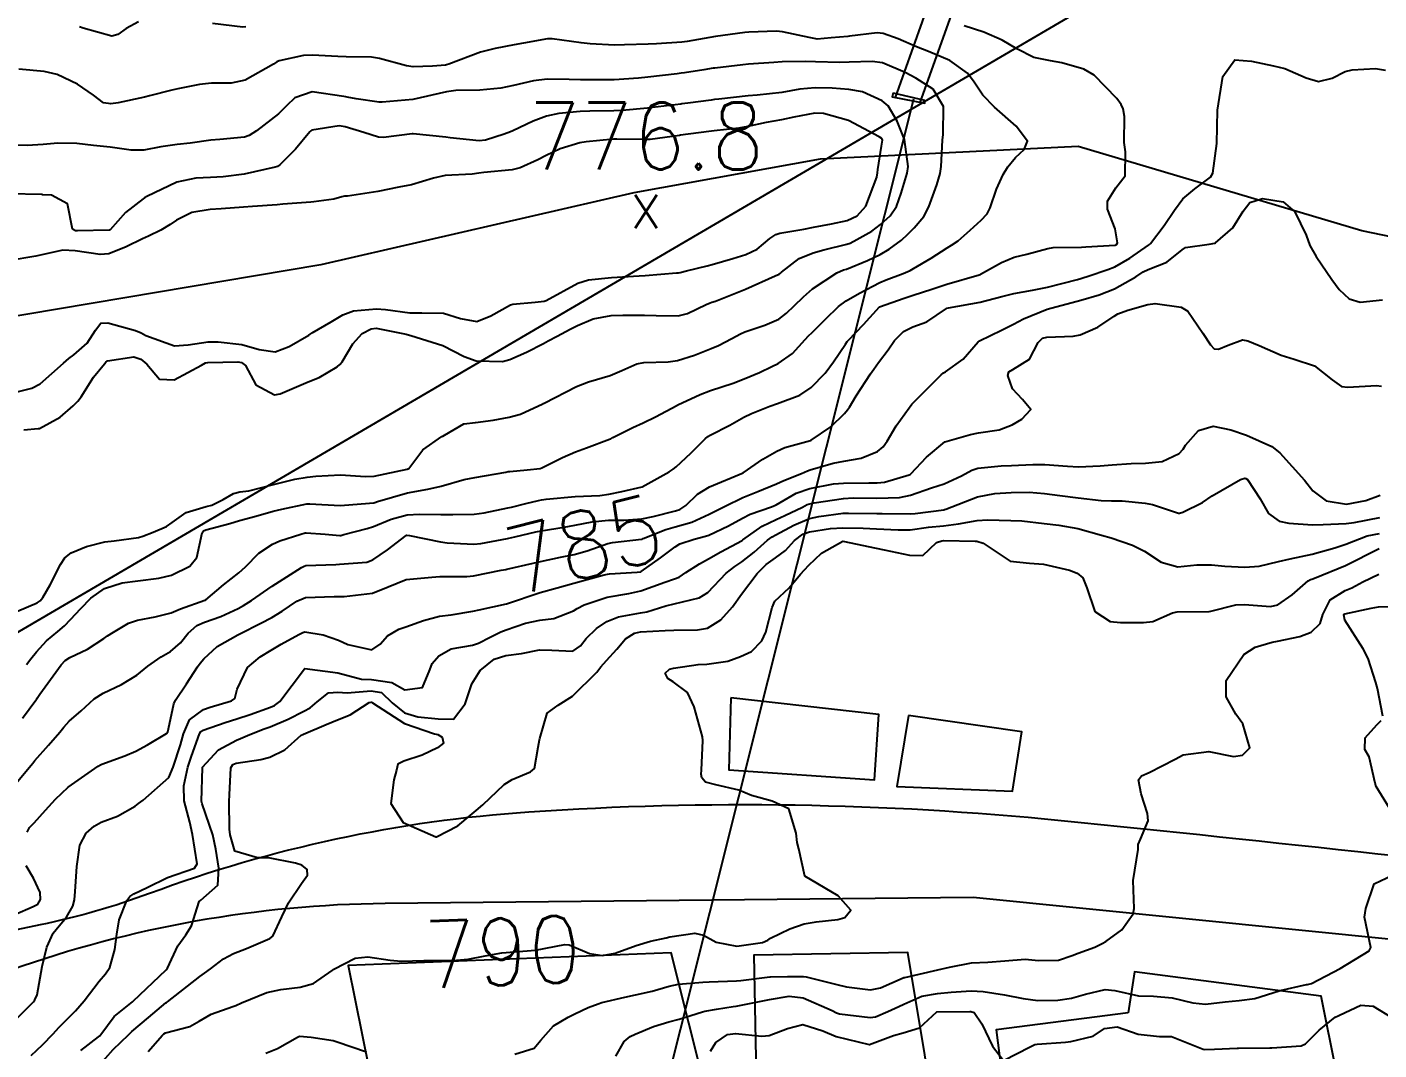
# Model space of a CAD drawing. Header units: metres. Extents: x 318500 to 325275, y 7408834 to 7428799.
# Drawn here: x 321130 to 321210.7, y 7424649.7 to 7424710.7 of the extents above; entities that cross this region are included whole.
import ezdxf
from ezdxf.enums import TextEntityAlignment as Align

# ---------------------------------------------------------------- set-up
doc = ezdxf.new("R2010")
doc.units = ezdxf.units.M
doc.header["$MEASUREMENT"] = 0
doc.linetypes.add('CONTINUO', pattern=[0])
doc.linetypes.add('TRACEJADO', pattern=[8.7, 8, -0.7])
doc.layers.add('_TEXTO_CONGELA', color=45, linetype='Continuous', plot=False)
for name, color, linetype in [('BUEIRO', 151, 'Continuous'), ('Cotas', 45, 'Continuous'), ('Curvas de Nivel 1m', 11, 'Continuous'), ('Curvas de Nivel 5m', 15, 'Continuous'), ('Edificações', 30, 'Continuous'), ('GALERIA', 45, 'Continuous'), ('Hidrografia', 140, 'Continuous'), ('Pontos Cotados', 45, 'Continuous'), ('TEXTO', 45, 'Continuous'), ('Vias Primárias', 230, 'Continuous')]:
    doc.layers.add(name, color=color, linetype=linetype)
doc.styles.add('Style-STANDARD', font='STANDARD.shx')

# ---------------------------------------------------------------- blocks, each defined once
blk = doc.blocks.new('ELVTXT_119')
at = {"layer": 'Pontos Cotados', "linetype": 'Continuous', "style": 'Style-STANDARD'}
for s, height, p in [('776.8', 4, (0, 4)), ('x', 3, (0, 0))]:
    blk.add_text(s, height=height, dxfattribs=at).set_placement(p, align=Align.MIDDLE_CENTER)

msp = doc.modelspace()

# ---------------------------------------------------------------- linework, layer by layer
at = {"layer": '_TEXTO_CONGELA'}
msp.add_line((320546.987, 7424333.756), (321202.535, 7424717.328), dxfattribs=at)
at = {"layer": 'BUEIRO', "linetype": 'CONTINUO'}
for points in [[(321181.698, 7424706.741, 779.573), (321181.644, 7424706.495, 777.076), (321183.591, 7424706.116, 777.084), (321183.569, 7424706.313, 779.573)], [(321181.698, 7424706.741, 779.573), (321183.569, 7424706.313, 779.573)]]:
    msp.add_polyline3d(points, dxfattribs=at)
at = {"layer": 'Curvas de Nivel 1m', "flags": 128}
for points, elevation in [([(321136.687, 7424710.981), (321135.965, 7424710.571), (321135.46, 7424710.211), (321135.093, 7424710.124), (321133.392, 7424710.606), (321133.174, 7424710.683)], 783), ([(321130.008, 7424672.646), (321130.263, 7424672.976), (321130.601, 7424673.395), (321131.194, 7424674.049), (321131.883, 7424674.621), (321132.285, 7424674.956), (321132.631, 7424675.328), (321133.247, 7424675.995), (321133.853, 7424676.592), (321134.656, 7424677.174), (321135.708, 7424677.521), (321136.661, 7424677.635), (321137.913, 7424677.792), (321138.664, 7424677.979), (321139.757, 7424678.514), (321140.161, 7424679.025), (321140.49, 7424680.503), (321140.577, 7424680.626), (321140.703, 7424680.675), (321142.142, 7424681.053), (321142.711, 7424681.224), (321143.681, 7424681.5), (321144.72, 7424681.783), (321145.245, 7424681.919), (321146.727, 7424682.22), (321146.912, 7424682.233), (321148.726, 7424682.138), (321148.978, 7424682.145), (321150.729, 7424682.294), (321150.789, 7424682.309), (321150.947, 7424682.367), (321152.735, 7424682.879), (321153.957, 7424683.109), (321154.74, 7424683.287), (321156.115, 7424683.67), (321156.745, 7424683.793), (321158.603, 7424684.117), (321158.749, 7424684.149), (321158.842, 7424684.166), (321159.873, 7424684.249), (321160.659, 7424684.333), (321160.752, 7424684.366), (321161.984, 7424684.999), (321162.767, 7424685.335), (321163.413, 7424685.561), (321164.778, 7424686.075), (321164.856, 7424686.112), (321164.993, 7424686.187), (321166.171, 7424686.788), (321166.793, 7424687.058), (321167.537, 7424687.411), (321168.81, 7424688.097), (321168.828, 7424688.111), (321168.866, 7424688.129), (321170.191, 7424688.741), (321170.819, 7424688.98), (321172.159, 7424689.426), (321172.826, 7424689.675), (321173.723, 7424690.067), (321174.465, 7424690.426), (321174.838, 7424690.606), (321175.699, 7424691.19), (321176.463, 7424692.034), (321176.653, 7424692.242), (321176.866, 7424692.448), (321177.663, 7424693.233), (321178.449, 7424694.007), (321178.893, 7424694.339), (321179.698, 7424694.788), (321180.905, 7424695.428), (321181.279, 7424695.594), (321182.299, 7424695.956), (321182.72, 7424696.145), (321182.915, 7424696.254), (321183.976, 7424696.882), (321184.934, 7424697.502), (321185.194, 7424697.658), (321185.579, 7424697.91), (321186.294, 7424698.556), (321186.959, 7424699.148), (321187.319, 7424699.532), (321187.498, 7424699.885), (321187.874, 7424700.988), (321188.274, 7424701.877), (321188.545, 7424702.327), (321189.005, 7424702.875), (321189.522, 7424703.352), (321189.728, 7424703.859), (321189.033, 7424704.756), (321187.748, 7424705.883), (321187.057, 7424706.599), (321186.543, 7424707.376), (321186.13, 7424707.904), (321185.081, 7424708.673), (321183.816, 7424709.212), (321183.093, 7424709.479), (321182.012, 7424709.961), (321181.105, 7424710.289), (321180.756, 7424710.324), (321179.102, 7424710.111), (321179, 7424710.103), (321178.006, 7424710.016), (321177.177, 7424709.95), (321177.099, 7424709.954), (321176.7, 7424710.034), (321175.105, 7424710.377), (321174.743, 7424710.418), (321173.104, 7424710.356), (321172.854, 7424710.334), (321171.1, 7424710.11), (321169.423, 7424709.798), (321169.094, 7424709.761), (321167.588, 7424709.657), (321167.092, 7424709.635), (321165.672, 7424709.601), (321165.091, 7424709.592), (321163.636, 7424709.66), (321163.093, 7424709.719), (321161.363, 7424709.969), (321161.096, 7424709.968), (321159.649, 7424709.704), (321159.09, 7424709.597), (321157.973, 7424709.395), (321157.083, 7424709.165), (321155.202, 7424708.448), (321155.071, 7424708.404), (321154.998, 7424708.394), (321154.234, 7424708.333), (321153.069, 7424708.3), (321152.668, 7424708.354), (321151.076, 7424708.79), (321150.591, 7424708.864), (321149.077, 7424708.892), (321148.581, 7424708.904), (321147.079, 7424708.993), (321146.532, 7424708.974), (321145.073, 7424708.65), (321144.938, 7424708.586), (321144.745, 7424708.455), (321143.055, 7424707.501), (321142.222, 7424707.319), (321141.052, 7424707.311), (321140.323, 7424707.239), (321139.047, 7424706.986), (321138.682, 7424706.898), (321137.35, 7424706.555), (321137.039, 7424706.482), (321135.473, 7424706.138), (321135.035, 7424706.075), (321134.595, 7424706.146), (321134.008, 7424706.595), (321133.05, 7424707.267), (321131.849, 7424707.837), (321131.061, 7424708.017), (321129.557, 7424708.161)], 782), ([(321129.765, 7424669.435), (321130.568, 7424670.528), (321130.617, 7424670.591), (321130.65, 7424670.639), (321130.814, 7424670.878), (321132.085, 7424672.618), (321132.316, 7424672.893), (321132.597, 7424673.072), (321133.643, 7424673.555), (321134.614, 7424674.193), (321134.845, 7424674.35), (321135.203, 7424674.574), (321136.091, 7424675.102), (321136.631, 7424675.299), (321137.688, 7424675.491), (321138.638, 7424675.726), (321139.204, 7424675.959), (321140.65, 7424676.474), (321140.67, 7424676.48), (321140.699, 7424676.5), (321141.752, 7424677.396), (321142.666, 7424678.115), (321143.066, 7424678.474), (321143.863, 7424679.282), (321144.691, 7424679.827), (321145.12, 7424680.017), (321146.368, 7424680.425), (321146.63, 7424680.492), (321146.701, 7424680.496), (321147.818, 7424680.409), (321148.699, 7424680.338), (321148.758, 7424680.34), (321148.946, 7424680.396), (321150.326, 7424680.756), (321150.708, 7424680.876), (321151.762, 7424681.307), (321152.718, 7424681.573), (321153.443, 7424681.608), (321154.719, 7424681.588), (321155.443, 7424681.585), (321156.72, 7424681.618), (321157.304, 7424681.699), (321158.726, 7424681.988), (321158.949, 7424682.035), (321159.8, 7424682.249), (321160.541, 7424682.433), (321160.732, 7424682.473), (321161.013, 7424682.516), (321162.735, 7424682.67), (321164.205, 7424682.726), (321164.736, 7424682.807), (321165.524, 7424682.964), (321166.741, 7424683.233), (321168.335, 7424684.136), (321168.581, 7424684.304), (321168.755, 7424684.435), (321169.641, 7424685.247), (321170.483, 7424686.113), (321170.643, 7424686.251), (321170.783, 7424686.331), (321171.963, 7424686.922), (321172.8, 7424687.389), (321173.258, 7424687.618), (321174.353, 7424688.057), (321174.812, 7424688.216), (321176.138, 7424688.715), (321176.821, 7424689.163), (321177.64, 7424690.018), (321178.154, 7424690.697), (321178.856, 7424691.749), (321178.955, 7424691.902), (321179.038, 7424691.997), (321179.932, 7424692.927), (321180.89, 7424693.97), (321182.36, 7424694.49), (321182.897, 7424694.671), (321184.009, 7424695.041), (321184.904, 7424695.323), (321186.843, 7424695.891), (321186.892, 7424695.908), (321186.91, 7424695.919), (321188.168, 7424696.631), (321188.926, 7424696.941), (321189.672, 7424697.116), (321190.934, 7424697.459), (321191.259, 7424697.512), (321192.936, 7424697.535), (321193.196, 7424697.547), (321194.938, 7424697.656), (321195.034, 7424697.693), (321195.095, 7424697.788), (321194.953, 7424698.633), (321194.496, 7424699.795), (321194.491, 7424700.279), (321194.983, 7424701.082), (321195.551, 7424701.782), (321195.571, 7424703.223), (321195.476, 7424703.783), (321195.499, 7424705.327), (321195.433, 7424705.784), (321195.31, 7424706.044), (321195.056, 7424706.405), (321193.702, 7424707.804), (321193.075, 7424708.158), (321191.776, 7424708.526), (321191.082, 7424708.64), (321190.088, 7424708.858), (321189.092, 7424709.362), (321188.212, 7424709.879), (321187.107, 7424710.357), (321185.933, 7424710.729)], 783), ([(321143.102, 7424710.672), (321142.924, 7424710.659), (321141.104, 7424710.874)], 783), ([(321129.467, 7424675.822), (321130.645, 7424676.322), (321130.834, 7424676.451), (321130.979, 7424676.635), (321131.418, 7424677.389), (321132.037, 7424678.619), (321132.288, 7424679.004), (321132.68, 7424679.296), (321133.597, 7424679.686), (321134.691, 7424679.955), (321135.243, 7424680.023), (321136.695, 7424680.224), (321136.95, 7424680.302), (321137.558, 7424680.547), (321138.37, 7424680.87), (321138.709, 7424681.118), (321139.527, 7424681.709), (321140.723, 7424682.063), (321141.07, 7424682.152), (321141.74, 7424682.49), (321142.366, 7424682.851), (321142.735, 7424682.934), (321143.276, 7424683.013), (321144.739, 7424683.374), (321146.016, 7424683.704), (321146.744, 7424683.828), (321147.278, 7424683.881), (321148.746, 7424683.966), (321150.227, 7424683.86), (321150.745, 7424683.885), (321152.709, 7424684.3), (321152.75, 7424684.31), (321152.774, 7424684.316), (321152.815, 7424684.339), (321153.649, 7424685.449), (321154.779, 7424686.236), (321154.835, 7424686.263), (321154.937, 7424686.318), (321156.095, 7424686.996), (321156.792, 7424687.085), (321157.852, 7424687.216), (321158.797, 7424687.394), (321159.472, 7424687.582), (321160.809, 7424688.197), (321160.835, 7424688.214), (321160.888, 7424688.239), (321162.82, 7424689.226), (321163.53, 7424689.496), (321164.827, 7424689.884), (321165.53, 7424690.18), (321166.419, 7424690.584), (321166.837, 7424690.65), (321168.279, 7424690.698), (321168.84, 7424690.78), (321169.861, 7424691.103), (321170.851, 7424691.495), (321171.28, 7424691.677), (321172.083, 7424692.092), (321172.59, 7424692.358), (321172.866, 7424692.478), (321174.05, 7424692.885), (321174.878, 7424693.248), (321175.334, 7424693.595), (321175.809, 7424694.041), (321176.36, 7424694.571), (321176.9, 7424695.046), (321178.352, 7424696.008), (321178.74, 7424696.175), (321178.913, 7424696.232), (321180.172, 7424696.731), (321180.927, 7424697.103), (321181.472, 7424697.424), (321182.212, 7424697.957), (321182.59, 7424698.309), (321182.951, 7424698.697), (321183.533, 7424699.37), (321183.843, 7424699.937), (321184.312, 7424701.259), (321184.509, 7424701.927), (321184.576, 7424702.346), (321184.651, 7424703.926), (321184.687, 7424704.263), (321184.708, 7424705.925), (321184.086, 7424706.961), (321183.067, 7424707.619), (321182.429, 7424707.956), (321181.078, 7424708.532), (321180.454, 7424708.605), (321179.078, 7424708.564), (321178.534, 7424708.552), (321177.078, 7424708.587), (321176.498, 7424708.616), (321175.078, 7424708.586), (321174.582, 7424708.553), (321173.076, 7424708.45), (321172.741, 7424708.419), (321171.072, 7424708.222), (321170.977, 7424708.206), (321170.405, 7424708.117), (321169.259, 7424707.937), (321169.068, 7424707.909), (321168.813, 7424707.88), (321167.065, 7424707.68), (321166.513, 7424707.617), (321165.063, 7424707.509), (321163.755, 7424707.511), (321163.063, 7424707.52), (321162.378, 7424707.535), (321161.063, 7424707.564), (321160.258, 7424707.448), (321159.059, 7424707.18), (321158.306, 7424707.029), (321157.056, 7424706.892), (321155.626, 7424706.881), (321155.055, 7424706.798), (321153.05, 7424706.35), (321151.231, 7424706.185), (321151.047, 7424706.187), (321149.68, 7424706.391), (321149.136, 7424706.483), (321149.051, 7424706.494), (321148.936, 7424706.516), (321147.054, 7424706.797), (321146.022, 7424706.435), (321145.512, 7424705.974), (321145.036, 7424705.493), (321143.736, 7424704.469), (321143.3, 7424704.192), (321143.014, 7424704.098), (321141.541, 7424703.965), (321141.011, 7424703.909), (321139.779, 7424703.748), (321139.007, 7424703.667), (321138.02, 7424703.53), (321137.001, 7424703.324), (321136.248, 7424703.321), (321135.004, 7424703.491), (321133.999, 7424703.602), (321133.007, 7424703.725), (321131.889, 7424703.745), (321131.005, 7424703.651), (321130.046, 7424703.608), (321129.004, 7424703.62)], 781), ([(321129.483, 7424665.668), (321130.293, 7424666.642), (321130.388, 7424666.765), (321130.514, 7424666.92), (321131.317, 7424667.84), (321132.005, 7424668.618), (321132.244, 7424668.915), (321132.55, 7424669.269), (321133.269, 7424669.89), (321134.054, 7424670.588), (321134.574, 7424670.942), (321135.686, 7424671.462), (321136.584, 7424672.004), (321137.239, 7424672.55), (321138.037, 7424673.1), (321138.603, 7424673.424), (321139.188, 7424673.944), (321139.652, 7424674.515), (321140.161, 7424674.973), (321140.63, 7424675.176), (321141.612, 7424675.513), (321142.643, 7424675.987), (321142.959, 7424676.162), (321143.433, 7424676.468), (321144.659, 7424677.312), (321146.414, 7424678.424), (321146.575, 7424678.518), (321146.672, 7424678.547), (321148.46, 7424678.616), (321148.673, 7424678.623), (321150.303, 7424678.748), (321150.678, 7424678.879), (321151.552, 7424679.493), (321152.65, 7424680.341), (321152.681, 7424680.36), (321152.7, 7424680.362), (321152.858, 7424680.338), (321154.695, 7424679.961), (321155.102, 7424679.905), (321156.693, 7424679.828), (321157.115, 7424679.862), (321158.698, 7424680.152), (321158.787, 7424680.171), (321159.148, 7424680.256), (321160.394, 7424680.554), (321160.706, 7424680.616), (321162.091, 7424680.837), (321162.711, 7424680.961), (321163.745, 7424681.164), (321164.716, 7424681.25), (321165.633, 7424681.26), (321166.718, 7424681.334), (321167.393, 7424681.476), (321168.725, 7424681.805), (321168.971, 7424681.883), (321169.339, 7424682.124), (321170.041, 7424682.813), (321170.741, 7424683.24), (321172.75, 7424684.08), (321173.941, 7424684.884), (321174.77, 7424685.37), (321175.241, 7424685.578), (321176.78, 7424686.015), (321176.82, 7424686.029), (321177.98, 7424686.825), (321178.804, 7424687.62), (321178.98, 7424687.825), (321179.094, 7424687.996), (321179.498, 7424688.671), (321180.35, 7424689.977), (321180.544, 7424690.265), (321180.84, 7424690.665), (321181.404, 7424691.412), (321181.787, 7424691.961), (321182.32, 7424692.504), (321182.872, 7424692.779), (321183.722, 7424693.092), (321184.889, 7424693.883), (321184.914, 7424693.896), (321185.007, 7424693.918), (321186.894, 7424694.259), (321188.178, 7424694.597), (321188.899, 7424694.778), (321190.012, 7424694.964), (321190.903, 7424695.154), (321192.707, 7424695.612), (321192.909, 7424695.666), (321193.02, 7424695.698), (321193.341, 7424695.806), (321194.503, 7424696.207), (321194.919, 7424696.367), (321195.819, 7424696.885), (321196.938, 7424697.658), (321196.999, 7424697.699), (321197.062, 7424697.758), (321197.868, 7424698.835), (321198.48, 7424699.737), (321198.977, 7424700.412), (321199.695, 7424701.01), (321200.626, 7424701.714), (321200.764, 7424701.941), (321201.02, 7424703.71), (321201.05, 7424705.71), (321201.367, 7424707.706), (321202.079, 7424708.701), (321203.084, 7424708.621), (321204.399, 7424708.342), (321205.078, 7424708.189), (321206.349, 7424707.637), (321207.068, 7424707.408), (321207.883, 7424707.618), (321208.67, 7424708.012), (321209.078, 7424708.109), (321210.472, 7424708.194), (321211.078, 7424708.101)], 784), ([(321128.811, 7424688.758), (321130.327, 7424689.132), (321130.818, 7424689.391), (321132.216, 7424690.619), (321132.544, 7424690.905), (321132.838, 7424691.118), (321133.638, 7424691.808), (321134.136, 7424692.591), (321134.452, 7424693), (321134.867, 7424693.029), (321136.504, 7424692.564), (321136.858, 7424692.419), (321137.138, 7424692.273), (321138.847, 7424691.657), (321139.65, 7424691.716), (321140.851, 7424691.884), (321141.448, 7424691.897), (321142.849, 7424691.733), (321143.882, 7424691.426), (321144.843, 7424691.301), (321145.678, 7424691.608), (321146.858, 7424692.282), (321146.939, 7424692.339), (321147.053, 7424692.418), (321148.188, 7424693.089), (321148.877, 7424693.503), (321149.523, 7424693.748), (321150.882, 7424693.858), (321151.429, 7424693.814), (321152.879, 7424693.629), (321153.591, 7424693.622), (321154.879, 7424693.593), (321155.892, 7424693.287), (321156.872, 7424693.101), (321157.714, 7424693.445), (321158.887, 7424694.096), (321159.022, 7424694.134), (321160.349, 7424694.248), (321160.891, 7424694.309), (321161.001, 7424694.349), (321162.902, 7424695.388), (321163.528, 7424695.58), (321164.905, 7424695.723), (321166.563, 7424695.822), (321166.907, 7424695.846), (321168.775, 7424695.999), (321168.909, 7424696.012), (321169.004, 7424696.034), (321169.369, 7424696.125), (321170.613, 7424696.415), (321170.916, 7424696.499), (321172.143, 7424696.87), (321172.925, 7424697.09), (321173.588, 7424697.412), (321174.357, 7424698.059), (321174.702, 7424698.295), (321174.945, 7424698.366), (321176.379, 7424698.605), (321176.95, 7424698.723), (321178.035, 7424698.933), (321178.957, 7424699.117), (321179.553, 7424699.4), (321180.067, 7424699.984), (321180.724, 7424701.711), (321180.777, 7424701.973), (321180.801, 7424702.164), (321181.014, 7424703.564), (321181.065, 7424703.924), (321181.058, 7424703.97), (321181.021, 7424704.02), (321180.872, 7424704.122), (321179.036, 7424705.099), (321177.552, 7424705.513), (321177.042, 7424705.523), (321175.787, 7424705.294), (321175.036, 7424705.137), (321174.124, 7424704.973), (321173.03, 7424704.724), (321172.492, 7424704.624), (321171.025, 7424704.477), (321170.702, 7424704.436), (321169.021, 7424704.207), (321168.957, 7424704.195), (321168.514, 7424704.138), (321167.208, 7424703.966), (321167.017, 7424703.953), (321165.229, 7424703.975), (321165.017, 7424703.968), (321163.399, 7424703.821), (321163.013, 7424703.753), (321161.841, 7424703.394), (321161.001, 7424703.001), (321160.503, 7424702.742), (321159.46, 7424702.263), (321158.989, 7424702.145), (321157.289, 7424701.985), (321156.987, 7424701.945), (321156.587, 7424701.897), (321154.985, 7424701.803), (321154.295, 7424701.642), (321152.979, 7424701.254), (321152.228, 7424701.107), (321150.975, 7424700.861), (321149.162, 7424700.587), (321148.972, 7424700.58), (321148.827, 7424700.546), (321148.344, 7424700.406), (321147.152, 7424700.233), (321146.967, 7424700.219), (321145.309, 7424700.101), (321144.964, 7424700.07), (321143.482, 7424699.952), (321142.962, 7424699.919), (321141.628, 7424699.825), (321140.959, 7424699.789), (321139.863, 7424699.61), (321138.949, 7424699.152), (321138.588, 7424698.893), (321138.025, 7424698.544), (321137.297, 7424698.192), (321136.932, 7424698.037), (321135.946, 7424697.548), (321134.918, 7424697.139), (321134.406, 7424697.099), (321132.921, 7424697.311), (321132.186, 7424697.356), (321130.917, 7424697.076), (321130.567, 7424696.991), (321128.911, 7424696.717)], 779), ([(321129.435, 7424651.527), (321130.327, 7424652.424), (321130.436, 7424652.53), (321130.516, 7424652.637), (321130.645, 7424652.947), (321130.95, 7424654.631), (321131.217, 7424655.778), (321131.595, 7424656.622), (321131.951, 7424657.052), (321132.395, 7424657.581), (321132.783, 7424658.226), (321132.878, 7424658.603), (321132.919, 7424659.107), (321133.014, 7424660.601), (321133.184, 7424661.864), (321133.579, 7424662.593), (321134.043, 7424663.01), (321134.47, 7424663.24), (321135.44, 7424663.606), (321136.484, 7424664.191), (321136.698, 7424664.346), (321136.968, 7424664.553), (321138.504, 7424665.913), (321138.766, 7424666.526), (321139.191, 7424667.859), (321139.375, 7424668.517), (321139.725, 7424669.34), (321140.562, 7424669.963), (321140.963, 7424670.097), (321142.245, 7424670.483), (321142.432, 7424670.62), (321142.577, 7424671.181), (321143.19, 7424672.471), (321143.957, 7424673.102), (321144.606, 7424673.503), (321145.199, 7424673.854), (321146.254, 7424674.425), (321146.49, 7424674.554), (321146.622, 7424674.586), (321147.71, 7424674.409), (321148.615, 7424674.095), (321149.175, 7424673.829), (321150.607, 7424673.516), (321151.11, 7424673.865), (321151.55, 7424674.356), (321152.221, 7424674.751), (321152.628, 7424674.898), (321153.687, 7424675.277), (321154.638, 7424675.532), (321155.335, 7424675.615), (321156.643, 7424675.819), (321157.019, 7424675.91), (321158.65, 7424676.26), (321160.657, 7424676.934), (321161.66, 7424677.225), (321162.663, 7424677.497), (321164.47, 7424677.985), (321164.669, 7424678.039), (321164.787, 7424678.061), (321166.436, 7424678.162), (321166.653, 7424678.178), (321166.67, 7424678.187), (321167.82, 7424679.005), (321168.693, 7424679.66), (321168.989, 7424679.834), (321169.837, 7424680.119), (321170.518, 7424680.297), (321170.704, 7424680.364), (321171.883, 7424680.922), (321172.72, 7424681.381), (321173.185, 7424681.611), (321174.446, 7424682.054), (321174.731, 7424682.176), (321175.916, 7424682.86), (321176.741, 7424683.151), (321178.146, 7424683.411), (321178.745, 7424683.467), (321180.252, 7424683.485), (321180.745, 7424683.477), (321181.189, 7424683.522), (321182.657, 7424683.951), (321182.716, 7424683.985), (321182.751, 7424684.022), (321183.691, 7424685.012), (321184.78, 7424685.92), (321186.325, 7424686.358), (321186.789, 7424686.461), (321188.027, 7424686.642), (321188.796, 7424686.935), (321189.38, 7424687.283), (321189.912, 7424687.853), (321189.414, 7424688.459), (321188.822, 7424689.088), (321188.553, 7424689.873), (321188.614, 7424690.092), (321188.836, 7424690.248), (321189.839, 7424690.861), (321190.36, 7424691.848), (321190.604, 7424692.104), (321190.865, 7424692.176), (321192.449, 7424692.234), (321192.867, 7424692.299), (321193.913, 7424692.761), (321194.885, 7424693.424), (321195.108, 7424693.565), (321195.704, 7424693.778), (321196.894, 7424694.126), (321197.326, 7424694.185), (321198.892, 7424693.958), (321199.276, 7424693.726), (321200.186, 7424692.401), (321200.625, 7424691.712), (321200.856, 7424691.472), (321201.106, 7424691.456), (321201.686, 7424691.698), (321202.543, 7424692.007), (321202.864, 7424691.953), (321203.545, 7424691.67), (321204.852, 7424691.1), (321205.629, 7424690.861), (321206.842, 7424690.463), (321207.898, 7424689.614), (321208.439, 7424689.219), (321208.826, 7424689.177), (321210.531, 7424689.279), (321210.827, 7424689.253)], 786), ([(321130.28, 7424649.321), (321130.961, 7424649.959), (321131.601, 7424650.62), (321131.934, 7424650.987), (321132.311, 7424651.373), (321132.925, 7424651.997), (321133.445, 7424652.593), (321134.342, 7424653.751), (321134.724, 7424654.199), (321134.99, 7424654.574), (321135.286, 7424655.651), (321135.4, 7424656.57), (321135.538, 7424657.424), (321135.997, 7424658.564), (321136.174, 7424658.801), (321136.414, 7424658.958), (321137.212, 7424659.342), (321138.424, 7424659.933), (321140.03, 7424660.506), (321140.181, 7424660.757), (321139.911, 7424662.508), (321139.75, 7424663.232), (321139.421, 7424664.516), (321139.392, 7424665.409), (321139.638, 7424666.513), (321139.853, 7424667.177), (321140.333, 7424668.503), (321140.405, 7424668.64), (321140.544, 7424668.738), (321141.857, 7424669.18), (321142.554, 7424669.399), (321143.358, 7424669.668), (321144.565, 7424670.1), (321144.807, 7424670.206), (321145.123, 7424670.442), (321146.59, 7424672.392), (321146.611, 7424672.398), (321148.588, 7424672.153), (321149.985, 7424671.78), (321150.584, 7424671.751), (321151.798, 7424671.568), (321152.578, 7424671.132), (321153.633, 7424671.276), (321154.068, 7424672.325), (321154.209, 7424672.711), (321154.603, 7424673.171), (321155.346, 7424673.572), (321156.613, 7424673.807), (321156.977, 7424673.923), (321157.677, 7424674.274), (321158.303, 7424674.586), (321158.627, 7424674.714), (321159.774, 7424675.107), (321160.636, 7424675.288), (321161.47, 7424675.395), (321162.644, 7424675.842), (321162.865, 7424675.989), (321163.273, 7424676.201), (321164.655, 7424676.652), (321165.937, 7424676.888), (321166.659, 7424677.039), (321168.083, 7424677.558), (321168.666, 7424677.757), (321168.935, 7424677.859), (321169.347, 7424678.123), (321170.149, 7424678.644), (321170.683, 7424678.945), (321171.419, 7424679.369), (321172.699, 7424680.045), (321172.721, 7424680.059), (321172.743, 7424680.079), (321173.883, 7424680.891), (321174.719, 7424681.288), (321175.244, 7424681.523), (321176.297, 7424682.034), (321176.584, 7424682.179), (321176.732, 7424682.233), (321176.988, 7424682.282), (321178.735, 7424682.547), (321179.326, 7424682.581), (321180.736, 7424682.565), (321182.082, 7424682.611), (321182.738, 7424682.746), (321183.988, 7424683.177), (321184.745, 7424683.43), (321185.788, 7424683.904), (321186.408, 7424684.243), (321186.757, 7424684.349), (321188.143, 7424684.492), (321188.76, 7424684.518), (321190.044, 7424684.567), (321190.761, 7424684.577), (321192.106, 7424684.473), (321192.759, 7424684.439), (321194.058, 7424684.499), (321194.761, 7424684.549), (321195.905, 7424684.631), (321196.763, 7424684.658), (321197.76, 7424684.75), (321198.772, 7424685.222), (321199.007, 7424685.498), (321199.15, 7424685.726), (321199.915, 7424686.597), (321200.797, 7424686.852), (321201.838, 7424686.65), (321202.79, 7424686.328), (321204.283, 7424685.657), (321204.774, 7424685.27), (321206.237, 7424683.635), (321206.744, 7424683.011), (321207.536, 7424682.412), (321208.739, 7424682.208), (321209.908, 7424682.417), (321210.748, 7424682.741)], 787), ([(321133.252, 7424649.629), (321134.298, 7424650.43), (321134.38, 7424650.498), (321134.441, 7424650.579), (321135.232, 7424651.655), (321136.329, 7424652.526), (321136.349, 7424652.54), (321136.37, 7424652.559), (321138.349, 7424654.429), (321138.424, 7424654.529), (321139.029, 7424655.861), (321139.515, 7424656.513), (321139.846, 7424657.051), (321140.302, 7424658.502), (321140.411, 7424658.585), (321141.433, 7424659.477), (321141.477, 7424660.49), (321141.3, 7424661.639), (321141.117, 7424662.493), (321140.488, 7424664.335), (321140.456, 7424664.501), (321140.499, 7424666.489), (321140.51, 7424666.525), (321141.459, 7424667.558), (321142.535, 7424668.137), (321142.782, 7424668.23), (321143.329, 7424668.468), (321144.19, 7424668.811), (321144.547, 7424668.937), (321145.612, 7424669.377), (321146.562, 7424669.856), (321146.921, 7424670.06), (321147.354, 7424670.412), (321148.024, 7424670.957), (321148.576, 7424671.001), (321149.137, 7424670.953), (321150.577, 7424671.066), (321151.186, 7424670.971), (321151.819, 7424670.351), (321152.561, 7424669.76), (321153.356, 7424669.534), (321154.556, 7424669.41), (321155.472, 7424669.39), (321156.173, 7424670.296), (321156.582, 7424671.502), (321157.071, 7424672.283), (321157.91, 7424672.96), (321158.604, 7424673.185), (321159.546, 7424673.311), (321160.609, 7424673.516), (321161.344, 7424673.494), (321162.608, 7424673.438), (321163.053, 7424673.764), (321163.398, 7424674.198), (321164.016, 7424674.802), (321164.636, 7424675.219), (321165.317, 7424675.496), (321166.644, 7424675.733), (321167.007, 7424675.792), (321168.153, 7424676.137), (321168.651, 7424676.27), (321170.142, 7424676.628), (321170.658, 7424676.944), (321171.752, 7424678.094), (321172.262, 7424678.5), (321172.68, 7424678.777), (321173.416, 7424679.342), (321174.211, 7424680.057), (321174.492, 7424680.264), (321174.705, 7424680.384), (321175.79, 7424680.963), (321176.72, 7424681.349), (321177.271, 7424681.473), (321178.725, 7424681.663), (321179.042, 7424681.678), (321180.725, 7424681.653), (321181.048, 7424681.644), (321182.725, 7424681.63), (321183.021, 7424681.65), (321184.729, 7424681.879), (321184.763, 7424681.886), (321184.853, 7424681.918), (321186.738, 7424682.641), (321187.777, 7424682.842), (321188.74, 7424682.903), (321189.809, 7424682.923), (321190.74, 7424682.849), (321191.647, 7424682.734), (321192.738, 7424682.581), (321194.11, 7424682.422), (321194.736, 7424682.402), (321195.356, 7424682.4), (321196.735, 7424682.273), (321197.166, 7424682.185), (321198.552, 7424681.733), (321198.729, 7424681.673), (321198.794, 7424681.665), (321198.988, 7424681.727), (321200.154, 7424682.298), (321200.74, 7424682.7), (321202.423, 7424683.685), (321202.676, 7424683.756), (321202.751, 7424683.735), (321202.845, 7424683.679), (321203.606, 7424682.534), (321204.085, 7424681.66), (321204.723, 7424681.19), (321205.298, 7424681.067), (321206.72, 7424680.983), (321207.347, 7424680.995), (321208.722, 7424681.046), (321209.201, 7424681.115), (321210.728, 7424681.419)], 788), ([(321134.271, 7424648.641), (321135.174, 7424649.684), (321136.1, 7424650.562), (321136.202, 7424650.66), (321136.303, 7424650.751), (321137.279, 7424651.582), (321138.329, 7424652.457), (321138.368, 7424652.491), (321138.423, 7424652.529), (321140.345, 7424654.042), (321140.618, 7424654.227), (321140.98, 7424654.494), (321141.752, 7424655.093), (321142.364, 7424655.41), (321143.129, 7424655.708), (321144.377, 7424656.243), (321144.521, 7424656.305), (321144.707, 7424656.445), (321145.236, 7424657.599), (321145.648, 7424658.431), (321146.422, 7424659.587), (321146.764, 7424660.08), (321146.752, 7424660.417), (321146.434, 7424660.674), (321146.062, 7424660.8), (321144.44, 7424661.107), (321143.781, 7424661.118), (321142.445, 7424661.512), (321142.165, 7424662.483), (321142.121, 7424662.828), (321142.102, 7424664.484), (321142.111, 7424664.866), (321142.201, 7424666.483), (321142.313, 7424666.682), (321142.514, 7424666.765), (321143.994, 7424666.982), (321144.52, 7424667.115), (321145.416, 7424667.547), (321146.4, 7424668.422), (321146.487, 7424668.474), (321146.541, 7424668.496), (321147.892, 7424669.064), (321148.554, 7424669.346), (321149.307, 7424669.641), (321150.457, 7424670.372), (321150.57, 7424670.404), (321150.599, 7424670.398), (321150.641, 7424670.369), (321152.552, 7424669.125), (321154.354, 7424668.511), (321154.542, 7424668.471), (321154.809, 7424668.316), (321154.891, 7424667.958), (321154.53, 7424667.683), (321153.621, 7424667.232), (321152.518, 7424666.877), (321152.16, 7424666.701), (321152.079, 7424666.346), (321151.925, 7424665.77), (321151.74, 7424664.351), (321152.473, 7424663.231), (321154.423, 7424662.358), (321154.461, 7424662.36), (321155.745, 7424663.027), (321156.48, 7424663.646), (321156.825, 7424663.945), (321157.232, 7424664.279), (321158.502, 7424665.484), (321158.982, 7424665.779), (321160.069, 7424666.244), (321160.319, 7424666.436), (321160.532, 7424667.721), (321160.617, 7424668.161), (321160.629, 7424668.239), (321161.061, 7424669.734), (321161.732, 7424670.223), (321162.575, 7424670.75), (321164.032, 7424672.188), (321164.278, 7424672.502), (321164.6, 7424672.879), (321165.225, 7424673.56), (321165.749, 7424674.169), (321166.269, 7424674.52), (321166.627, 7424674.596), (321168.097, 7424674.669), (321168.629, 7424674.698), (321170.037, 7424674.708), (321170.631, 7424674.811), (321171.426, 7424675.31), (321172.115, 7424676.088), (321172.658, 7424676.845), (321173.593, 7424678.066), (321174.131, 7424678.605), (321174.684, 7424679.001), (321175.293, 7424679.442), (321175.815, 7424680.039), (321176.314, 7424680.425), (321176.708, 7424680.564), (321177.975, 7424680.747), (321178.712, 7424680.794), (321179.92, 7424680.773), (321180.712, 7424680.737), (321182, 7424680.668), (321182.711, 7424680.686), (321183.817, 7424680.83), (321184.715, 7424680.922), (321185.596, 7424681.027), (321186.72, 7424681.233), (321187.328, 7424681.277), (321188.721, 7424681.24), (321189.375, 7424681.206), (321190.718, 7424681.064), (321191.579, 7424680.965), (321192.714, 7424680.753), (321194.142, 7424680.362), (321194.706, 7424680.2), (321195.991, 7424679.771), (321196.695, 7424679.41), (321197.693, 7424678.753), (321198.687, 7424678.47), (321199.812, 7424678.595), (321200.689, 7424678.585), (321201.498, 7424678.508), (321202.688, 7424678.457), (321203.534, 7424678.513), (321204.691, 7424678.78), (321205.382, 7424678.955), (321206.696, 7424679.225), (321208.045, 7424679.61), (321208.537, 7424679.768), (321208.703, 7424679.826), (321209.982, 7424680.31), (321210.713, 7424680.46)], 789), ([(321159.137, 7424649.406), (321160.295, 7424649.768), (321160.693, 7424650.234), (321161.45, 7424651.086), (321162.321, 7424651.619), (321162.717, 7424651.812), (321163.518, 7424652.192), (321164.103, 7424652.414), (321164.334, 7424652.478), (321165.698, 7424652.808), (321166.342, 7424652.934), (321167.336, 7424653.155), (321168.35, 7424653.469), (321168.896, 7424653.578), (321170.354, 7424653.69), (321170.74, 7424653.71), (321172.356, 7424653.786), (321172.625, 7424653.807), (321174.359, 7424654.013), (321174.395, 7424654.014), (321175.394, 7424654.034), (321176.36, 7424654.043), (321176.509, 7424654.019), (321178.353, 7424653.552), (321178.918, 7424653.425), (321180.349, 7424653.251), (321180.945, 7424653.37), (321182.293, 7424653.951), (321182.338, 7424653.972), (321182.36, 7424653.981), (321182.396, 7424653.985), (321184.365, 7424654.433), (321185.058, 7424654.601), (321186.37, 7424654.848), (321187.351, 7424654.9), (321188.371, 7424654.973), (321189.586, 7424655.066), (321190.371, 7424654.989), (321191.56, 7424655.01), (321192.375, 7424655.286), (321192.747, 7424655.436), (321193.741, 7424655.796), (321194.179, 7424655.996), (321194.385, 7424656.129), (321195.349, 7424656.822), (321196.028, 7424657.766), (321196.082, 7424658.098), (321196.013, 7424659.766), (321196.313, 7424661.617), (321196.318, 7424661.762), (321196.317, 7424661.908), (321196.467, 7424662.22), (321196.923, 7424663.313), (321196.879, 7424663.754), (321196.508, 7424664.94), (321196.337, 7424665.763), (321196.522, 7424666.004), (321196.972, 7424666.201), (321198.533, 7424667.004), (321199.005, 7424667.255), (321200.537, 7424667.452), (321202.008, 7424667.161), (321202.535, 7424667.23), (321202.987, 7424667.673), (321202.561, 7424669.11), (321202.149, 7424669.686), (321201.57, 7424670.71), (321201.563, 7424671.696), (321202.616, 7424673.241), (321203.297, 7424673.67), (321204.304, 7424673.976), (321204.626, 7424674.032), (321205.955, 7424674.312), (321206.634, 7424674.581), (321207.172, 7424675.092), (321207.337, 7424675.62), (321207.771, 7424676.506), (321208.672, 7424677.054), (321209.057, 7424677.212), (321209.72, 7424677.584), (321210.685, 7424678.027)], 791), ([(321210.904, 7424669.567), (321210.595, 7424671.21), (321210.496, 7424671.572), (321210.034, 7424672.999), (321209.738, 7424673.583), (321208.645, 7424675.294), (321208.593, 7424675.601), (321208.608, 7424675.643), (321208.651, 7424675.665), (321210.221, 7424676.012), (321210.658, 7424676.093), (321212.091, 7424676.123)], 792), ([(321211.623, 7424663.559), (321210.517, 7424665.37), (321210.462, 7424665.571), (321210.095, 7424667.136), (321209.841, 7424667.58), (321209.856, 7424668.275), (321210.562, 7424669.038), (321210.824, 7424669.309)], 792), ([(321165.168, 7424649.295), (321165.655, 7424650.166), (321166.01, 7424650.458), (321166.307, 7424650.602), (321167.403, 7424651.055), (321168.318, 7424651.335), (321168.942, 7424651.499), (321170.327, 7424651.924), (321170.466, 7424651.96), (321171.16, 7424652.092), (321172.167, 7424652.247), (321172.333, 7424652.277), (321173.831, 7424652.565), (321174.339, 7424652.664), (321175.507, 7424652.868), (321176.341, 7424652.773), (321178.073, 7424652.003), (321178.328, 7424651.872), (321178.511, 7424651.813), (321180.324, 7424651.586), (321180.65, 7424651.64), (321181.385, 7424651.959), (321182.037, 7424652.251), (321182.337, 7424652.396), (321183.421, 7424652.857), (321184.347, 7424653.026), (321185.159, 7424653.097), (321186.349, 7424653.186), (321187.082, 7424653.15), (321188.346, 7424652.95), (321189.464, 7424652.733), (321190.342, 7424652.613), (321191.53, 7424652.635), (321192.344, 7424652.749), (321193.173, 7424652.976), (321194.352, 7424653.261), (321194.924, 7424653.209), (321196.347, 7424652.889), (321197.226, 7424652.868), (321198.346, 7424652.771), (321199.59, 7424652.469), (321200.34, 7424652.389), (321201.512, 7424652.523), (321202.344, 7424652.608), (321203.286, 7424652.726), (321204.351, 7424653.053), (321204.788, 7424653.211), (321206.359, 7424653.556), (321206.421, 7424653.567), (321206.659, 7424653.626), (321208.369, 7424654.515), (321210.104, 7424655.574), (321210.196, 7424655.76), (321209.818, 7424657.579), (321209.896, 7424658.1), (321210.395, 7424659.571), (321210.44, 7424659.584), (321211.789, 7424660.214)], 792), ([(321170.803, 7424649.587), (321171.123, 7424650.092), (321171.82, 7424650.572), (321172.308, 7424650.634), (321173.877, 7424650.486), (321174.307, 7424650.517), (321175.403, 7424650.945), (321176.317, 7424651.18), (321177.514, 7424650.806), (321178.307, 7424650.461), (321180.28, 7424649.991), (321180.3, 7424649.991), (321181.731, 7424650.526), (321182.311, 7424650.675), (321183.283, 7424650.968), (321184.308, 7424651.92), (321186.27, 7424651.952), (321186.331, 7424651.949), (321186.528, 7424651.888), (321186.993, 7424651.21), (321187.626, 7424649.877), (321188.292, 7424649.024), (321189.878, 7424649.846), (321190.154, 7424649.99), (321190.302, 7424650.005), (321191.992, 7424650.128), (321192.305, 7424650.159), (321193.626, 7424650.482), (321194.317, 7424650.944), (321195.069, 7424651.029), (321196.313, 7424650.604), (321197.594, 7424650.458), (321198.311, 7424650.45), (321200.206, 7424649.711), (321200.3, 7424649.688), (321200.873, 7424649.701), (321202.225, 7424649.758), (321202.301, 7424649.763), (321204.166, 7424649.789), (321204.302, 7424649.79), (321206.033, 7424649.904), (321206.306, 7424650.03), (321207.11, 7424650.827), (321208.073, 7424651.604), (321208.245, 7424651.688), (321208.332, 7424651.726), (321209.594, 7424652.329), (321210.34, 7424652.266), (321211.518, 7424651.558)], 793), ([(321144.285, 7424649.456), (321144.981, 7424649.748), (321146.168, 7424650.422), (321146.255, 7424650.467), (321146.301, 7424650.471), (321147, 7424650.413), (321148.297, 7424650.223), (321148.549, 7424650.144), (321150.287, 7424649.536)], 791)]:
    msp.add_lwpolyline(points, dxfattribs=dict(at, elevation=elevation))
at = {"layer": 'Curvas de Nivel 5m', "flags": 128}
for points, elevation in [([(321129.858, 7424686.649), (321130.707, 7424686.715), (321130.781, 7424686.726), (321132.022, 7424687.391), (321132.802, 7424688.066), (321133.07, 7424688.342), (321133.271, 7424688.603), (321134.013, 7424689.783), (321134.657, 7424690.583), (321134.734, 7424690.679), (321134.833, 7424690.755), (321136.408, 7424690.992), (321136.834, 7424690.856), (321137.197, 7424690.555), (321137.937, 7424689.659), (321138.821, 7424689.63), (321140.44, 7424690.506), (321140.692, 7424690.642), (321140.833, 7424690.667), (321142.619, 7424690.697), (321142.833, 7424690.66), (321143.074, 7424690.476), (321143.68, 7424689.329), (321144.813, 7424688.725), (321145.149, 7424688.78), (321146.821, 7424689.495), (321147.475, 7424689.762), (321148.532, 7424690.403), (321148.703, 7424690.531), (321148.835, 7424690.701), (321149.466, 7424691.775), (321150.03, 7424692.382), (321150.565, 7424692.674), (321150.865, 7424692.698), (321152.657, 7424692.343), (321152.859, 7424692.285), (321152.935, 7424692.263), (321154.85, 7424691.671), (321156.119, 7424691.023), (321156.837, 7424690.747), (321158.395, 7424690.716), (321158.838, 7424690.835), (321159.825, 7424691.275), (321160.853, 7424691.796), (321161.136, 7424691.956), (321161.657, 7424692.228), (321162.446, 7424692.637), (321162.87, 7424692.872), (321163.807, 7424693.269), (321164.879, 7424693.464), (321165.576, 7424693.483), (321166.88, 7424693.48), (321167.576, 7424693.453), (321168.88, 7424693.432), (321169.433, 7424693.573), (321170.56, 7424694.113), (321170.791, 7424694.211), (321170.891, 7424694.249), (321171.107, 7424694.322), (321172.9, 7424695.041), (321174.671, 7424695.817), (321174.909, 7424695.928), (321174.979, 7424695.979), (321175.048, 7424696.049), (321176.097, 7424696.864), (321176.928, 7424697.206), (321177.575, 7424697.375), (321178.936, 7424697.706), (321179.15, 7424697.783), (321179.548, 7424697.991), (321180.427, 7424698.499), (321180.954, 7424698.879), (321181.525, 7424699.401), (321181.896, 7424699.961), (321182.183, 7424700.753), (321182.539, 7424701.955), (321182.602, 7424702.348), (321182.384, 7424703.956), (321181.937, 7424705.061), (321181.41, 7424705.966), (321181.053, 7424706.27), (321179.868, 7424706.798), (321179.059, 7424706.948), (321178.069, 7424707.024), (321177.06, 7424707.047), (321176.143, 7424706.956), (321175.057, 7424706.766), (321173.586, 7424706.602), (321173.055, 7424706.558), (321171.315, 7424706.369), (321171.052, 7424706.336), (321170.854, 7424706.31), (321169.451, 7424706.126), (321169.1, 7424706.079), (321169.049, 7424706.074), (321167.342, 7424705.859), (321167.045, 7424705.824), (321165.541, 7424705.684), (321165.042, 7424705.664), (321163.606, 7424705.64), (321163.041, 7424705.618), (321161.763, 7424705.505), (321161.037, 7424705.345), (321160.24, 7424705.044), (321159.023, 7424704.482), (321158.877, 7424704.417), (321158.495, 7424704.275), (321157.385, 7424703.916), (321157.014, 7424703.887), (321155.273, 7424704.059), (321155.017, 7424704.089), (321153.081, 7424704.287), (321153.019, 7424704.287), (321151.306, 7424704.077), (321151.016, 7424704.105), (321150.141, 7424704.383), (321149.025, 7424704.717), (321148.66, 7424704.769), (321147.022, 7424704.522), (321146.962, 7424704.48), (321146.913, 7424704.422), (321146.048, 7424703.391), (321145.129, 7424702.448), (321144.989, 7424702.355), (321144.838, 7424702.302), (321142.984, 7424701.883), (321141.746, 7424701.729), (321140.982, 7424701.685), (321140.115, 7424701.647), (321138.979, 7424701.416), (321137.192, 7424700.557), (321137.056, 7424700.471), (321136.968, 7424700.41), (321135.913, 7424699.613), (321135.003, 7424698.579), (321134.969, 7424698.551), (321134.939, 7424698.543), (321133.043, 7424698.504), (321132.939, 7424698.519), (321132.752, 7424698.613), (321132.452, 7424700.114), (321131.493, 7424700.632), (321130.96, 7424700.666), (321130.933, 7424700.668), (321128.961, 7424700.725)], 780), ([(321130.042, 7424662.644), (321130.193, 7424662.914), (321130.468, 7424663.204), (321131.146, 7424663.964), (321131.745, 7424664.621), (321132.497, 7424665.331), (321134.279, 7424666.583), (321134.423, 7424666.669), (321134.512, 7424666.709), (321135.884, 7424667.202), (321136.524, 7424667.474), (321137.222, 7424667.857), (321138.359, 7424668.533), (321138.45, 7424668.623), (321138.548, 7424669.078), (321138.799, 7424670.294), (321138.893, 7424670.525), (321139.561, 7424671.496), (321140.219, 7424672.506), (321140.379, 7424672.718), (321140.597, 7424672.992), (321141.384, 7424673.716), (321142.619, 7424674.419), (321142.658, 7424674.441), (321142.729, 7424674.478), (321143.983, 7424675.106), (321144.635, 7424675.457), (321145.258, 7424675.823), (321146.128, 7424676.428), (321146.652, 7424676.64), (321148.363, 7424676.693), (321148.653, 7424676.693), (321148.955, 7424676.698), (321150.655, 7424676.907), (321151.577, 7424677.274), (321152.664, 7424677.721), (321154.19, 7424677.85), (321154.666, 7424677.884), (321156.273, 7424677.903), (321156.666, 7424677.939), (321158.316, 7424678.265), (321158.611, 7424678.321), (321158.671, 7424678.333), (321160.234, 7424678.687), (321160.678, 7424678.789), (321161.866, 7424679.038), (321162.685, 7424679.209), (321163.46, 7424679.427), (321164.695, 7424679.863), (321164.956, 7424679.918), (321166.699, 7424680.114), (321166.733, 7424680.126), (321166.786, 7424680.159), (321168.148, 7424680.699), (321168.711, 7424680.856), (321169.697, 7424681.138), (321170.722, 7424681.605), (321171.052, 7424681.778), (321171.681, 7424682.096), (321172.735, 7424682.613), (321173.64, 7424682.968), (321174.744, 7424683.42), (321175.181, 7424683.61), (321176.239, 7424684.035), (321176.588, 7424684.196), (321176.754, 7424684.264), (321178.117, 7424684.652), (321178.762, 7424684.781), (321179.802, 7424684.947), (321180.771, 7424685.351), (321181.11, 7424685.631), (321181.351, 7424685.964), (321181.876, 7424686.877), (321182.657, 7424687.952), (321182.719, 7424688.043), (321182.812, 7424688.171), (321184.571, 7424689.924), (321184.718, 7424690.036), (321184.833, 7424690.101), (321185.889, 7424690.86), (321186.785, 7424691.891), (321186.826, 7424691.925), (321186.861, 7424691.945), (321188.158, 7424692.59), (321188.876, 7424692.949), (321189.487, 7424693.254), (321190.89, 7424693.84), (321192.896, 7424694.371), (321193.998, 7424694.7), (321194.903, 7424695.06), (321196.174, 7424695.771), (321196.614, 7424696.065), (321196.917, 7424696.206), (321198.023, 7424696.644), (321198.935, 7424697.375), (321199.151, 7424697.514), (321200.555, 7424697.714), (321200.886, 7424697.765), (321200.941, 7424697.786), (321201.969, 7424698.68), (321202.578, 7424699.686), (321202.975, 7424700.209), (321203.743, 7424700.433), (321204.976, 7424700.239), (321205.656, 7424699.643), (321206.334, 7424698.252), (321206.559, 7424697.634), (321206.93, 7424696.97), (321207.862, 7424695.616), (321208.31, 7424695.014), (321208.898, 7424694.448), (321209.563, 7424694.256), (321210.898, 7424694.393)], 785), ([(321137.261, 7424649.57), (321138.128, 7424650.533), (321138.207, 7424650.626), (321138.302, 7424650.676), (321139.752, 7424651.064), (321140.313, 7424651.375), (321141.02, 7424651.792), (321142.326, 7424652.242), (321142.496, 7424652.309), (321142.838, 7424652.472), (321144.336, 7424653.079), (321145.172, 7424653.271), (321146.34, 7424653.406), (321147.131, 7424653.623), (321148.238, 7424654.401), (321148.303, 7424654.448), (321148.351, 7424654.477), (321149.617, 7424655.125), (321150.363, 7424655.209), (321151.706, 7424655.003), (321152.359, 7424654.944), (321153.701, 7424654.986), (321154.36, 7424654.99), (321155.658, 7424655.003), (321156.362, 7424655.07), (321157.377, 7424655.262), (321158.368, 7424655.442), (321159.113, 7424655.509), (321160.371, 7424655.614), (321162.114, 7424655.952), (321162.377, 7424655.935), (321163.597, 7424655.417), (321164.371, 7424655.297), (321165.12, 7424655.425), (321166.377, 7424655.895), (321167.233, 7424656.147), (321168.164, 7424656.353), (321168.384, 7424656.398), (321169.869, 7424656.627), (321170.386, 7424656.499), (321171.15, 7424656.092), (321172.378, 7424655.838), (321173.91, 7424656.057), (321174.227, 7424656.208), (321174.384, 7424656.331), (321175.546, 7424656.88), (321176.397, 7424657.186), (321177.106, 7424657.307), (321178.402, 7424657.442), (321178.832, 7424657.565), (321179.176, 7424657.989), (321178.423, 7424658.849), (321176.44, 7424660.02), (321176.075, 7424661.653), (321175.989, 7424662.035), (321175.919, 7424662.584), (321175.489, 7424664.04), (321174.494, 7424664.487), (321173.265, 7424664.836), (321172.501, 7424665.146), (321171.137, 7424665.46), (321170.505, 7424665.632), (321170.286, 7424665.881), (321170.253, 7424666.104), (321170.269, 7424666.348), (321170.361, 7424668.103), (321170.323, 7424668.323), (321169.84, 7424670.111), (321169.431, 7424670.974), (321168.585, 7424671.608), (321168.257, 7424671.805), (321168.114, 7424672.137), (321168.368, 7424672.359), (321168.594, 7424672.419), (321170.074, 7424672.639), (321170.598, 7424672.661), (321171.842, 7424672.851), (321172.606, 7424673.127), (321173.26, 7424673.42), (321173.869, 7424674.061), (321174.112, 7424674.573), (321174.489, 7424676.052), (321174.654, 7424676.427), (321175.494, 7424677.209), (321176.184, 7424678.035), (321176.421, 7424678.286), (321176.678, 7424678.565), (321177.425, 7424679.283), (321178.7, 7424680), (321180.694, 7424679.58), (321181.164, 7424679.494), (321182.688, 7424679.172), (321183.475, 7424679.151), (321184.296, 7424679.926), (321184.599, 7424680.024), (321184.702, 7424680.034), (321186.59, 7424680.003), (321186.702, 7424679.996), (321187.081, 7424679.886), (321188.684, 7424678.806), (321189.847, 7424678.688), (321190.682, 7424678.633), (321192.229, 7424678.264), (321192.674, 7424678.098), (321193.018, 7424677.807), (321193.255, 7424677.214), (321193.737, 7424675.799), (321194.641, 7424675.204), (321195.27, 7424675.151), (321196.641, 7424675.142), (321197.189, 7424675.204), (321198.366, 7424675.734), (321198.651, 7424675.792), (321200.549, 7424675.813), (321200.652, 7424675.829), (321202.136, 7424676.21), (321202.658, 7424676.222), (321204.216, 7424676.098), (321204.658, 7424676.198), (321205.508, 7424676.801), (321206.45, 7424677.632), (321206.599, 7424677.712), (321206.681, 7424677.736), (321206.839, 7424677.785), (321208.689, 7424678.55), (321210.7, 7424679.57)], 790), ([(321129.308, 7424657.739), (321130.403, 7424658.204), (321130.685, 7424658.357), (321130.839, 7424658.634), (321130.833, 7424659.053), (321130.423, 7424659.899), (321129.987, 7424660.644)], 785)]:
    msp.add_lwpolyline(points, dxfattribs=dict(at, elevation=elevation))
at = {"layer": 'Edificações'}
for points in [[(321172.02, 7424670.658), (321171.899, 7424666.367), (321180.583, 7424665.762), (321180.855, 7424669.672)], [(321182.611, 7424669.6), (321181.915, 7424665.369), (321188.814, 7424665.097), (321189.389, 7424668.633)], [(321195.724, 7424651.87), (321187.844, 7424650.86), (321189.617, 7424637.036), (321197.907, 7424637.499), (321201.741, 7424622.535), (321210.769, 7424624.848), (321210.987, 7424623.996), (321216.868, 7424627.007), (321215.75, 7424630.729), (321221.815, 7424632.551), (321219.472, 7424640.352), (321235.615, 7424643.104), (321234.563, 7424649.275), (321224.115, 7424650.654), (321223.744, 7424647.839), (321217.567, 7424647.41), (321216.715, 7424650.016), (321208.144, 7424648.314), (321207.242, 7424652.856), (321196.103, 7424654.325)]]:
    msp.add_lwpolyline(points, close=True, dxfattribs=at)
for points in [[(321170.569, 7424647.065), (321168.459, 7424655.457), (321149.191, 7424654.692), (321151.712, 7424642.29)], [(321185.618, 7424637.157), (321182.582, 7424655.465), (321173.404, 7424655.302), (321173.55, 7424647.119)]]:
    msp.add_lwpolyline(points, dxfattribs=at)
at = {"layer": 'GALERIA', "linetype": 'TRACEJADO', "flags": 128}
for points in [[(321181.837, 7424706.458), (321190.371, 7424730.551)], [(321183.326, 7424706.167), (321191.873, 7424730.305)]]:
    msp.add_lwpolyline(points, dxfattribs=at)
at = {"layer": 'Hidrografia'}
msp.add_lwpolyline([(321463.797, 7424522.894), (321400.221, 7424596.461), (321385.454, 7424615.671), (321381.892, 7424620.774), (321373.84, 7424628.043), (321356.674, 7424645.727), (321344.01, 7424656.501), (321316.46, 7424673.103), (321287.818, 7424682.345), (321209.658, 7424698.504), (321192.746, 7424703.546), (321177.348, 7424702.79), (321166.242, 7424700.773), (321147.562, 7424696.488), (321096.769, 7424687.926), (321074.753, 7424687.907), (321049.763, 7424689.672), (321020.987, 7424698.999), (321002.055, 7424709.588), (320974.399, 7424722.033), (320937.041, 7424734.89), (320929.467, 7424739.782)], dxfattribs=at)
at = {"layer": 'TEXTO', "linetype": 'CONTINUO'}
msp.add_polyline3d([(321182.922, 7424706.361, 0), (321118.566, 7424449.765, 0)], dxfattribs=at)
at = {"layer": 'Vias Primárias'}
for points in [[(321111.763, 7424653.131), (321130.845, 7424657.13, 0.037079), (321137.352, 7424659.006, -0.071906), (321159.971, 7424663.858, -0.041965), (321191.73, 7424663.344, -0.004768), (321229.468, 7424659.192)], [(321218.395, 7424655.543), (321186.471, 7424658.742), (321151.409, 7424658.39, 0.083336), (321129.07, 7424654.409, -0.038547), (321112.369, 7424649.866)]]:
    msp.add_lwpolyline(points, format="xyb", dxfattribs=at)

# ---------------------------------------------------------------- block references
at = {"layer": 'Pontos Cotados', "linetype": 'Continuous'}
msp.add_blockref('ELVTXT_119', (321166.97, 7424700.16, 776.83), dxfattribs=at)

# ---------------------------------------------------------------- texts
at = {"layer": 'Cotas', "style": 'Style-STANDARD'}
for s, rotation, p in [('785', 13.97647, (321163.254, 7424679.815, 785)), ('790', 2.42869, (321158.398, 7424655.514, 790))]:
    msp.add_text(s, height=4, rotation=rotation, dxfattribs=at).set_placement(p, align=Align.MIDDLE_CENTER)

doc.saveas('drawing.dxf')
